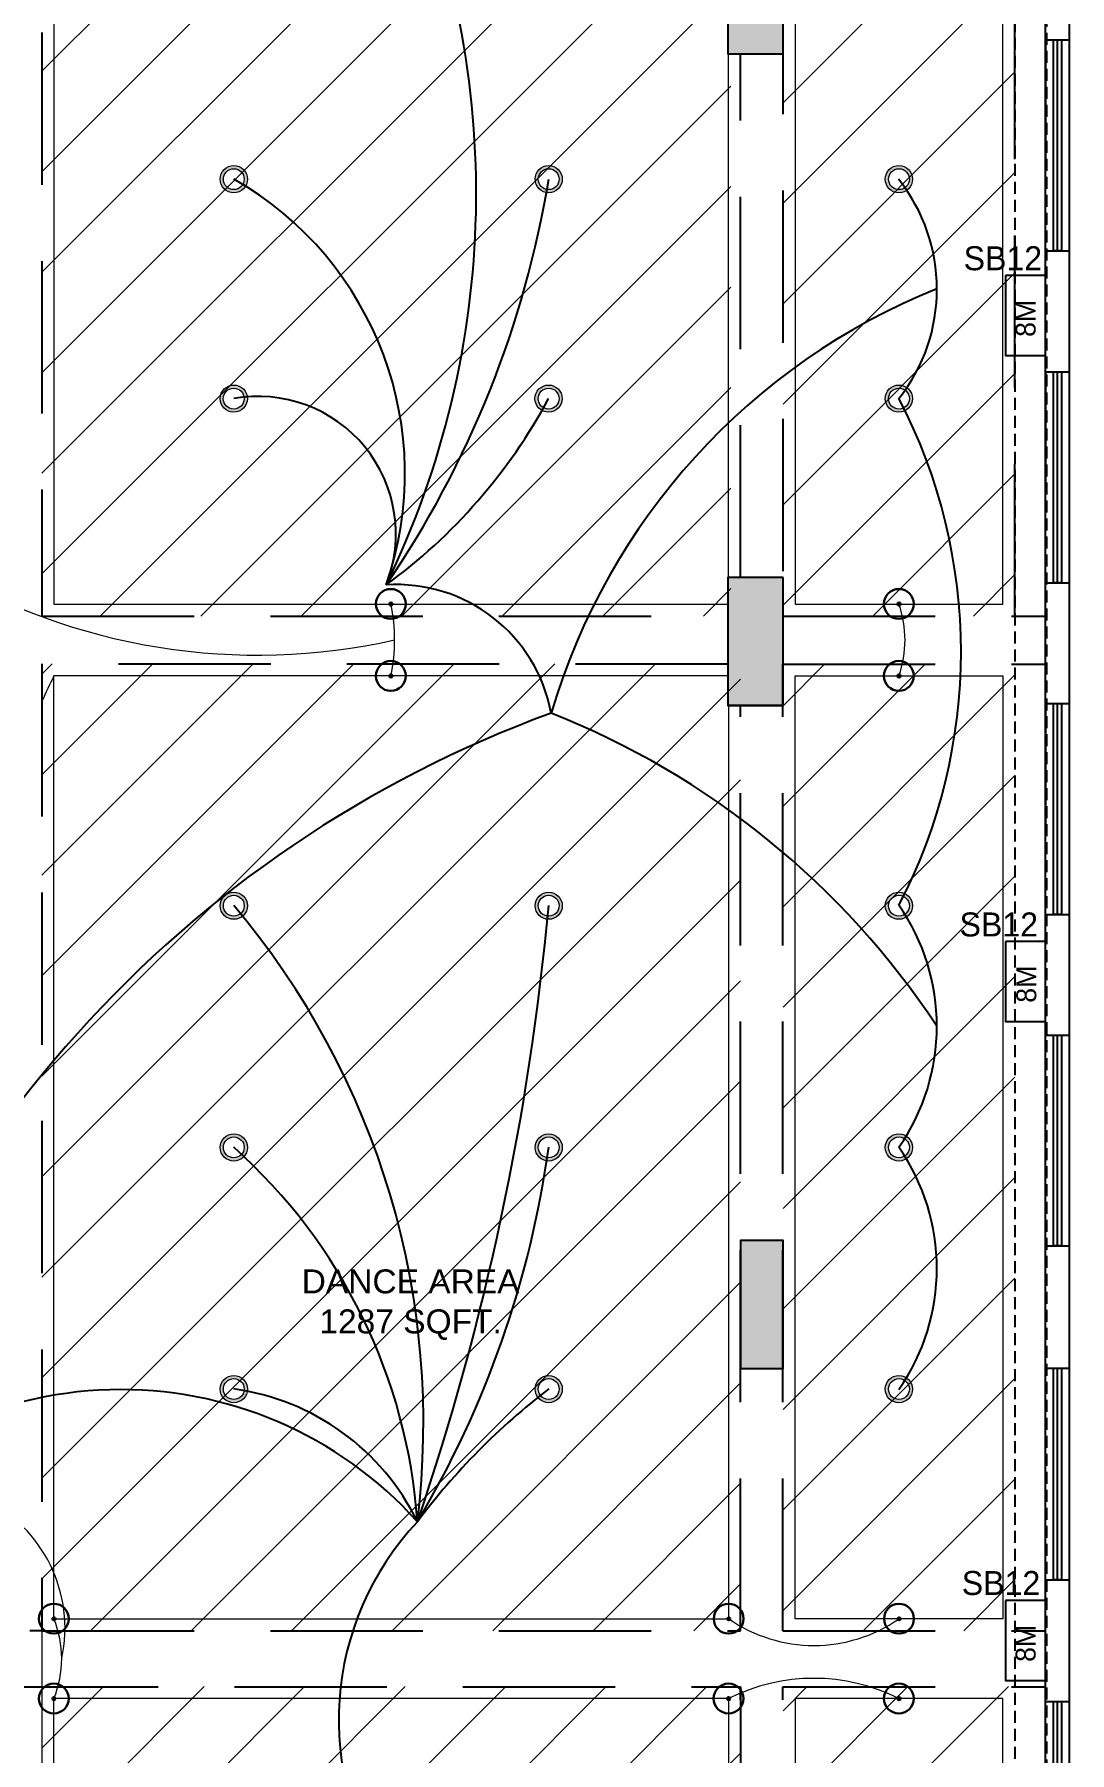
# Model space of a CAD drawing. Header units: millimetres. Extents: x 1464389 to 1998638, y -29162 to 256806.
# Drawn here: x 1724233 to 1730707, y 172646 to 183392 of the extents above; entities that cross this region are included whole.
import ezdxf

# ---------------------------------------------------------------- set-up
doc = ezdxf.new("R2010")
doc.units = ezdxf.units.MM
doc.header["$LTSCALE"] = 15
doc.linetypes.add('DASHED2', pattern=[0.375, 0.25, -0.125])
doc.linetypes.add('HIDDEN', pattern=[9.525, 6.35, -3.175])
doc.layers.get('0').update_dxf_attribs({"lineweight": 5})
for name, color, linetype in [('0_1.5sqmm wire', 4, 'Continuous'), ('A-WNDW', 4, 'Continuous'), ('COLUMN', 14, 'Continuous'), ('GFC Columns', 6, 'Continuous'), ('GFC Walls', 14, 'Continuous'), ('Layer 1', 7, 'Continuous'), ('S-beamline-7', 8, 'HIDDEN'), ('S-col-3', 3, 'Continuous'), ('S-rcshd-252', 252, 'Continuous'), ('Text', 250, 'Continuous')]:
    doc.layers.add(name, color=color, linetype=linetype)
doc.layers.add('signage', color=52, linetype='Continuous', lineweight=30)
doc.styles.add('ARIAL', font='arial.ttf')
pattern_1 = [(45, (522859.67, 140481.7), (-314.30896, 314.30896), [])]

# ---------------------------------------------------------------- blocks, each defined once
blk = doc.blocks.new('C')
at = {"layer": 'S-rcshd-252'}
h = blk.add_hatch(color=1, dxfattribs=at)
h.dxf.hatch_style = 1
h.paths.add_polyline_path([(2188411, 910774), (2187961, 910774), (2187961, 909874), (2188261, 909874), (2188411, 909874)])
h.paths.add_polyline_path([(2188411, 899641), (2188261, 899641), (2187961, 899641), (2187961, 898741), (2188411, 898741)])
h.paths.add_polyline_path([(2188711, 896750), (2187961, 896750), (2187961, 896550), (2188711, 896550)])
h.paths.add_polyline_path([(2193256, 899641), (2192781, 899641), (2192781, 898686), (2193256, 898686)])
h.paths.add_polyline_path([(2193196, 896750), (2193135, 896750), (2193135, 896550), (2193196, 896550)])
h.paths.add_polyline_path([(2193346, 896614), (2193196, 896614), (2193196, 896550), (2193346, 896550)])
h.paths.add_polyline_path([(2193736, 896750), (2193196, 896750), (2193196, 896614), (2193736, 896614)])
h.paths.add_polyline_path([(2193886, 896614), (2193736, 896614), (2193346, 896614), (2193346, 896550), (2193886, 896550)])
h.paths.add_polyline_path([(2193886, 896750), (2193736, 896750), (2193736, 896614), (2193886, 896614)])
h.paths.add_polyline_path([(2198475, 899036), (2198000, 899036), (2198000, 898722), (2198475, 898720)])
h.paths.add_polyline_path([(2198475, 899651), (2198000, 899651), (2198000, 899036), (2198475, 899036)])
h.paths.add_polyline_path([(2203030, 897190), (2202880, 897190), (2202880, 896750), (2203030, 896750)])
h.paths.add_polyline_path([(2203145, 897190), (2203030, 897190), (2203030, 896750), (2203145, 896750)])
h.paths.add_polyline_path([(2203145, 896750), (2203030, 896750), (2203030, 896550), (2203145, 896550)])
h.paths.add_polyline_path([(2203030, 896750), (2202880, 896750), (2202880, 896550), (2203030, 896550)])
h.paths.add_polyline_path([(2203030, 896550), (2202880, 896550), (2202880, 896520), (2203030, 896520)])
h.paths.add_polyline_path([(2203145, 896550), (2203030, 896550), (2203030, 896520), (2203145, 896520)])
h.paths.add_polyline_path([(2208039, 896750), (2207774, 896750), (2207774, 896550), (2208039, 896550)])
h.paths.add_polyline_path([(2208039, 897190), (2207774, 897190), (2207774, 896750), (2208039, 896750)])
h.paths.add_polyline_path([(2208039, 896550), (2207774, 896550), (2207774, 896520), (2208039, 896520)])
h.paths.add_polyline_path([(2208039, 901491), (2207774, 901491), (2207774, 900691), (2208039, 900691)])
h.paths.add_polyline_path([(2208039, 905638), (2207694, 905638), (2207694, 904838), (2208039, 904838)])
h.paths.add_polyline_path([(2208039, 909712), (2207694, 909712), (2207694, 908912), (2208039, 908912)])
h.paths.add_polyline_path([(2203060, 910774), (2202610, 910774), (2202610, 909874), (2203060, 909874)])
h.paths.add_polyline_path([(2198475, 910774), (2198025, 910774), (2198025, 909874), (2198475, 909874)])
h.paths.add_polyline_path([(2193260, 910774), (2192810, 910774), (2192810, 909874), (2193260, 909874)])
at = {"layer": 'S-col-3', "color": 1, "lineweight": -3, "ltscale": 0.15}
for points in [[(2208039, 909712), (2207694, 909712), (2207694, 908912), (2208039, 908912)], [(2208039, 905638), (2207694, 905638), (2207694, 904838), (2208039, 904838)], [(2208039, 905638), (2207694, 905638), (2207694, 904838), (2208039, 904838)], [(2207774, 900691), (2208039, 900691), (2208039, 901491), (2207774, 901491)], [(2207774, 900691), (2208039, 900691), (2208039, 901491), (2207774, 901491)]]:
    blk.add_lwpolyline(points, close=True, dxfattribs=at)
blk = doc.blocks.new('3rd floor beam')
at = {"layer": 'GFC Walls', "color": 252, "linetype": 'DASHED2', "ltscale": 20, "true_color": 0x939598}
for points in [[(2205673, 735816), (2205673, 750221)], [(2205473, 749921), (2205473, 736197)]]:
    blk.add_lwpolyline(points, dxfattribs=at)
at = {"layer": 'S-beamline-7', "ltscale": 10}
for p, q in [((2203758, 745084), (2203758, 748359)), ((2203758, 736636), (2203758, 738147)), ((2204023, 736636), (2204023, 738147))]:
    blk.add_line(p, q, dxfattribs=at)
at = {"layer": 'S-beamline-7', "color": 9, "ltscale": 10, "true_color": 0xc7c8ca}
for points in [[(2203758, 749158), (2203758, 749921), (2199389, 749921), (2199389, 744843), (2203678, 744843)], [(2204023, 744843), (2205665, 744843)], [(2203678, 744543), (2199389, 744543), (2199389, 738497), (2203758, 738497), (2203758, 744284)], [(2204023, 744543), (2205665, 744543)], [(2204023, 738497), (2204023, 744543)], [(2204023, 738497), (2205665, 738497)], [(2199164, 735997), (2199164, 738147), (2203758, 738147), (2203758, 736197), (2199164, 736197)], [(2204023, 738147), (2205665, 738147)]]:
    blk.add_lwpolyline(points, dxfattribs=at)
blk.add_lwpolyline([(2204023, 744843), (2205473, 744843), (2205473, 748934), (2204023, 748934)], close=True, dxfattribs=at)
blk = doc.blocks.new('outer wall')
blk.add_line((898732.9, -157382.1), (898732.9, -156059.1))
at = {"layer": 'A-WNDW', "ltscale": 0.5}
for points in [[(898632.9, -149071.1), (898632.9, -147751.1), (898682.9, -147751.1), (898682.9, -149071.1)], [(898632.9, -151146.1), (898632.9, -149826.1), (898682.9, -149826.1), (898682.9, -151146.1)], [(898632.9, -153221.1), (898632.9, -151901.1), (898682.9, -151901.1), (898682.9, -153221.1)], [(898632.9, -155294.1), (898632.9, -153976.1), (898682.9, -153976.1), (898682.9, -155294.1)], [(898632.9, -157382.1), (898632.9, -156059.1), (898682.9, -156059.1), (898682.9, -157382.1)], [(898632.9, -159461.1), (898632.9, -158142.1), (898682.9, -158142.1), (898682.9, -159461.1)]]:
    blk.add_lwpolyline(points, close=True, dxfattribs=at)
for points in [[(898657.9, -149071.1), (898657.9, -147751.1)], [(898657.9, -151146.1), (898657.9, -149826.1)], [(898657.9, -153221.1), (898657.9, -151901.1)], [(898657.9, -155294.1), (898657.9, -153976.1)], [(898657.9, -157382.1), (898657.9, -156059.1)], [(898657.9, -159461.1), (898657.9, -158142.1)]]:
    blk.add_lwpolyline(points, dxfattribs=at)
at = {"layer": 'GFC Walls'}
for p, q in [((898732.9, -160381.1), (898732.9, -147041.1)), ((898582.9, -147751.1), (898582.9, -147191.1)), ((898582.9, -147751.1), (898582.9, -148506.1)), ((898582.9, -147751.1), (898732.9, -147751.1)), ((898582.9, -151146.1), (898582.9, -149071.1)), ((898582.9, -151131.1), (898582.9, -149813.1)), ((898582.9, -151146.1), (898582.9, -149826.1)), ((898582.9, -149826.1), (898582.9, -150581.1)), ((898582.9, -153221.1), (898582.9, -151146.1)), ((898582.9, -153206.1), (898582.9, -151888.1)), ((898582.9, -153221.1), (898582.9, -151901.1)), ((898582.9, -151901.1), (898582.9, -152656.1)), ((898582.9, -156059.1), (898582.9, -153221.1)), ((898582.9, -159461.1), (898582.9, -157382.1))]:
    blk.add_line(p, q, dxfattribs=at)
at = {"layer": 'GFC Walls', "color": 252, "linetype": 'DASHED2', "ltscale": 20, "true_color": 0x939598}
blk.add_line((892306.9, -157700.1), (892231.9, -157700.1), dxfattribs=at)
at = {"layer": 'Layer 1'}
for p, q in [((898582.9, -149071.1), (898582.9, -147751.1)), ((898582.9, -149071.1), (898582.9, -147751.1)), ((898582.9, -149071.1), (898732.9, -149071.1)), ((898582.9, -149071.1), (898732.9, -149071.1)), ((898582.9, -149826.1), (898732.9, -149826.1)), ((898582.9, -151146.1), (898732.9, -151146.1)), ((898582.9, -151146.1), (898732.9, -151146.1)), ((898582.9, -151901.1), (898732.9, -151901.1)), ((898582.9, -153221.1), (898732.9, -153221.1)), ((898582.9, -153221.1), (898732.9, -153221.1)), ((898582.9, -153976.1), (898732.9, -153976.1)), ((898582.9, -155294.1), (898732.9, -155294.1)), ((898582.9, -157382.1), (898582.9, -156059.1)), ((898582.9, -156059.1), (898732.9, -156059.1)), ((898582.9, -156059.1), (898732.9, -156059.1)), ((898582.9, -157382.1), (898732.9, -157382.1)), ((898582.9, -158142.1), (898732.9, -158142.1))]:
    blk.add_line(p, q, dxfattribs=at)
blk = doc.blocks.new('Hanging light')
h = blk.add_hatch(color=30)
h.dxf.hatch_style = 1
h.set_gradient(color1=(242, 103, 34), color2=(255, 255, 0), name='CYLINDER')
h.paths.add_polyline_path([(163326, 34665, 1), (163156, 34665, 1)])
h.paths.add_polyline_path([(163176, 34665, -1), (163306, 34665, -1)], flags=16)
at = {"color": 3}
for radius in [85.2, 65.2]:
    blk.add_circle((163241, 34665), radius, dxfattribs=at)

msp = doc.modelspace()

# ---------------------------------------------------------------- hatches: boundary and pattern name
at = {"true_color": 0x636466}
h = msp.add_hatch(dxfattribs=at)
h.set_pattern_fill('ANSI31', color=251, scale=140)
h.set_pattern_definition(pattern_1)
h.paths.add_polyline_path([(1730364.5, 183844.8), (1728914.5, 183844.8), (1728914.5, 179754.6), (1730364.5, 179754.6)])
h = msp.add_hatch(dxfattribs=at)
h.set_pattern_fill('ANSI31', color=251, scale=140)
h.set_pattern_definition([(45, (881624.15, 150165.7), (-314.30896, 314.30896), [])])
h.paths.add_polyline_path([(1728649.5, 179454.6), (1724280.5, 179454.6), (1724280.5, 173408.6), (1728649.5, 173408.6)])
h.paths.add_polyline_path([(1728587.5, 183604.7), (1724280.5, 183604.7), (1724280.5, 179754.6), (1728587.5, 179754.6)])
h = msp.add_hatch(dxfattribs=at)
h.set_pattern_fill('ANSI31', color=251, scale=140)
h.set_pattern_definition(pattern_1)
h.paths.add_polyline_path([(1728649.5, 173058.6), (1724280.5, 173058.6), (1724280.5, 171108.3), (1728649.5, 171108.3)])
h.paths.add_polyline_path([(1730364.5, 173058.6), (1728914.5, 173058.6), (1728914.5, 171108.3), (1730364.5, 171108.3)])
h.paths.add_polyline_path([(1730364.5, 179454.6), (1728914.5, 179454.6), (1728914.5, 173408.6), (1730364.5, 173408.6)])

# ---------------------------------------------------------------- linework, layer by layer
at = {"ltscale": 0.25}
for p, q in [((1730140, 181072.9), (1730140, 181072.9)), ((1728569.5, 179436.6), (1728569.5, 179454.6)), ((1728569.5, 179436.6), (1728569.5, 179454.6)), ((1724280.5, 173408.6), (1724280.5, 171108.3))]:
    msp.add_line(p, q, dxfattribs=at)
at = {"color": 32, "true_color": 0xcd6928}
for points in [[(1730289.5, 179829.6), (1730289.5, 183769.8), (1728989.5, 183769.8), (1728989.5, 179829.6)], [(1730289.5, 173483.6), (1728989.5, 173483.6), (1728989.5, 179379.6), (1730289.5, 179379.6)], [(1730289.5, 171183.3), (1730289.5, 172983.6), (1728989.5, 172983.6), (1728989.5, 171183.3)]]:
    msp.add_lwpolyline(points, close=True, dxfattribs=at)
for points in [[(1724355.5, 183542.5), (1724355.5, 179829.6), (1728569.5, 179829.6)], [(1728574.5, 179995.6), (1728574.5, 183269.8)], [(1728574.5, 179995.6), (1728574.5, 183269.8)], [(1724355.5, 173483.6), (1724355.5, 179379.6)], [(1728569.5, 179379.6), (1724355.5, 179379.6)], [(1724355.5, 173483.6), (1724355.5, 179379.6)], [(1728574.5, 179195.6), (1728574.5, 173483.6)], [(1724355.5, 173483.6), (1728574.5, 173483.6)], [(1728574.5, 172983.6), (1724355.5, 172983.6)], [(1724355.5, 171183.3), (1724355.5, 172983.6)], [(1728574.5, 172983.6), (1728574.5, 171183.3)]]:
    msp.add_lwpolyline(points, dxfattribs=at)
at = {"color": 2, "ltscale": 0.25}
for centre, radius, start, end in [((1725630.7, 183419.6), 3909.7, 239.13072, 282.63973), ((1723529.4, 173425.1), 895.5, 347.65627, 141.40891)]:
    msp.add_arc(centre, radius, start, end, dxfattribs=at)
at = {"color": 30, "ltscale": 0.25}
for centre, radius, start, end in [((1725406.1, 179604.6), 1080.1, 347.97648, 12.02352), ((1728987.5, 179604.6), 689.8, 340.96166, 19.03834), ((1723738.3, 173233.6), 665.9, 337.94823, 22.05177), ((1729107.6, 174249.2), 932.9, 235.19228, 304.80772), ((1729107, 171929.5), 1181, 63.20032, 116.79968)]:
    msp.add_arc(centre, radius, start, end, dxfattribs=at)
at = {"ltscale": 0.25}
msp.add_arc((1728191.1, 177461.9), 4288.3, 153.43526, 155.77191, dxfattribs=at)
at = {"layer": '0_1.5sqmm wire'}
for points in [[(1730306.5, 181883.6), (1730306.5, 181383.6), (1730556.5, 181383.6), (1730556.5, 181883.6)], [(1730306.5, 177719.2), (1730306.5, 177219.2), (1730556.5, 177219.2), (1730556.5, 177719.2)], [(1730306.5, 173596.6), (1730306.5, 173096.6), (1730556.5, 173096.6), (1730556.5, 173596.6)]]:
    msp.add_lwpolyline(points, close=True, dxfattribs=at)
for centre, radius, start, end in [((1721396.5, 182396.8), 5599.6, 334.07801, 23.46557), ((1724432, 180645.9), 2118.7, 340.79369, 60.33727), ((1721221.8, 183509.2), 6311.1, 325.6582, 350.67851), ((1728772.3, 181798.9), 1104.7, 321.72363, 38.52685), ((1731413.8, 177981.4), 4117.4, 111.91644, 163.55946), ((1725633.2, 180267.6), 860.7, 338.27112, 100.25144), ((1724364.3, 182778.3), 3504.8, 306.16861, 331.65883), ((1726598.3, 179530.3), 3429.1, 332.48474, 27.51526), ((1726498, 178967.9), 983.2, 10.47712, 93.80292), ((1729993.7, 172214.1), 7379.5, 110.04149, 166.1258), ((1725570.4, 174348.8), 5158.4, 33.40655, 68.45401), ((1721653.2, 174705.3), 5013.1, 352.9481, 40.23058), ((1710808.2, 179475), 16711.6, 341.20159, 354.74057), ((1728548, 177188.9), 1328.5, 325.24872, 34.75128), ((1723175.6, 173849.5), 3461.2, 3.98169, 48.24625), ((1721243, 177292.9), 6266, 329.25728, 352.09937), ((1728548, 175674.4), 1328.5, 325.24872, 34.75128), ((1724774.1, 172423.3), 2493.2, 41.94678, 141.25673), ((1725278.1, 173431.6), 1502.3, 25.98951, 82.25586), ((1730031.5, 171545.7), 4249, 127.4212, 143.21713), ((1727951.5, 172847.1), 1815.2, 136.79199, 215.00126)]:
    msp.add_arc(centre, radius, start, end, dxfattribs=at)
at = {"layer": 'COLUMN', "color": 240, "true_color": 0xed1f24}
for points in [[(1728914.5, 184069.8), (1728569.5, 184069.8), (1728569.5, 183269.8), (1728914.5, 183269.8)], [(1728914.5, 179995.6), (1728569.5, 179995.6), (1728569.5, 179195.6), (1728914.5, 179195.6)], [(1728649.5, 175048.6), (1728914.5, 175048.6), (1728914.5, 175848.6), (1728649.5, 175848.6)]]:
    msp.add_lwpolyline(points, close=True, dxfattribs=at)
at = {"layer": 'GFC Columns'}
msp.add_lwpolyline([(1728914.5, 179995.6), (1728569.5, 179995.6), (1728569.5, 179195.6), (1728914.5, 179195.6)], close=True, dxfattribs=at)
at = {"layer": 'Layer 1'}
msp.add_line((1730556.5, 173726.6), (1730556.5, 175814.6), dxfattribs=at)
msp.add_lwpolyline([(1728649.5, 175048.6), (1728914.5, 175048.6), (1728914.5, 175848.6), (1728649.5, 175848.6)], close=True, dxfattribs=at)
at = {"layer": 'signage'}
for centre, radius in [((1726461.9, 179830), 93.4), ((1729638.9, 179830), 93.4), ((1726462.5, 179829.6), 9.31), ((1729639.5, 179829.6), 9.31), ((1726461.9, 179380), 93.4), ((1729638.9, 179380), 93.4), ((1726462.5, 179379.6), 9.31), ((1729639.5, 179379.6), 9.31), ((1724355.5, 173483.6), 93.4), ((1728574.5, 173483.6), 93.4), ((1729639.5, 173483.6), 93.4), ((1724356.1, 173483.3), 9.31), ((1728575.1, 173483.3), 9.31), ((1729640.1, 173483.3), 9.31), ((1724354.9, 172984), 93.4), ((1728573.9, 172984), 93.4), ((1729638.9, 172984), 93.4), ((1724355.5, 172983.6), 9.31), ((1728574.5, 172983.6), 9.31), ((1729639.5, 172983.6), 9.31)]:
    msp.add_circle(centre, radius, dxfattribs=at)

# ---------------------------------------------------------------- block references
for name, p in [('outer wall', (831973.6, 331108.7)), ('Hanging light', (1562239.3, 147821.7)), ('Hanging light', (1562239.3, 147821.7)), ('Hanging light', (1564208.3, 147821.7)), ('Hanging light', (1564208.3, 147821.7)), ('Hanging light', (1566398.3, 147821.7)), ('Hanging light', (1562238.9, 146449.2)), ('Hanging light', (1564207.9, 146449.2)), ('Hanging light', (1566398.3, 146449.2)), ('Hanging light', (1562239.3, 143277.8)), ('Hanging light', (1564208.3, 143277.8)), ('Hanging light', (1566398.3, 143277.8)), ('Hanging light', (1562239.3, 141766.3)), ('Hanging light', (1562239.3, 141766.3)), ('Hanging light', (1564208.3, 141766.3)), ('Hanging light', (1564208.3, 141766.3)), ('Hanging light', (1566398.3, 141766.3)), ('Hanging light', (1562239.3, 140254.8)), ('Hanging light', (1562239.3, 140254.8)), ('Hanging light', (1564208.3, 140254.8)), ('Hanging light', (1564208.3, 140254.8)), ('Hanging light', (1566398.3, 140254.8))]:
    msp.add_blockref(name, p)
at = {"layer": 'COLUMN', "color": 240, "true_color": 0xed1f24}
for name, p in [('3rd floor beam', (-475108.8, -565088.8)), ('C', (-479124.6, -725642))]:
    msp.add_blockref(name, p, dxfattribs=at)

# ---------------------------------------------------------------- texts
at = {"layer": '0_1.5sqmm wire'}
for p in [(1730043.8, 181917.2), (1730018.3, 177750.5), (1730032.1, 173631.8)]:
    msp.add_text('SB12', height=150, dxfattribs=at).set_placement(p)
for p in [(1730493.5, 181500.3), (1730497.8, 177335.9), (1730493.5, 173213.4)]:
    msp.add_text('8M', height=125, rotation=90, dxfattribs=at).set_placement(p)
at = {"layer": 'Text', "ltscale": 0.25, "insert": (1725086.7, 175226.8), "char_height": 150, "attachment_point": 7, "style": 'ARIAL'}
msp.add_mtext_dynamic_manual_height_columns('\\pxqc,t5;DANCE AREA\\P1287 SQFT.', width=2998.551, gutter_width=250, heights=[0], dxfattribs=at)
msp.add_mtext_dynamic_manual_height_columns('\\pxqc,t5;DANCE AREA\\P1287 SQFT.', width=2998.551, gutter_width=250, heights=[0], dxfattribs=at)

doc.saveas('drawing.dxf')
